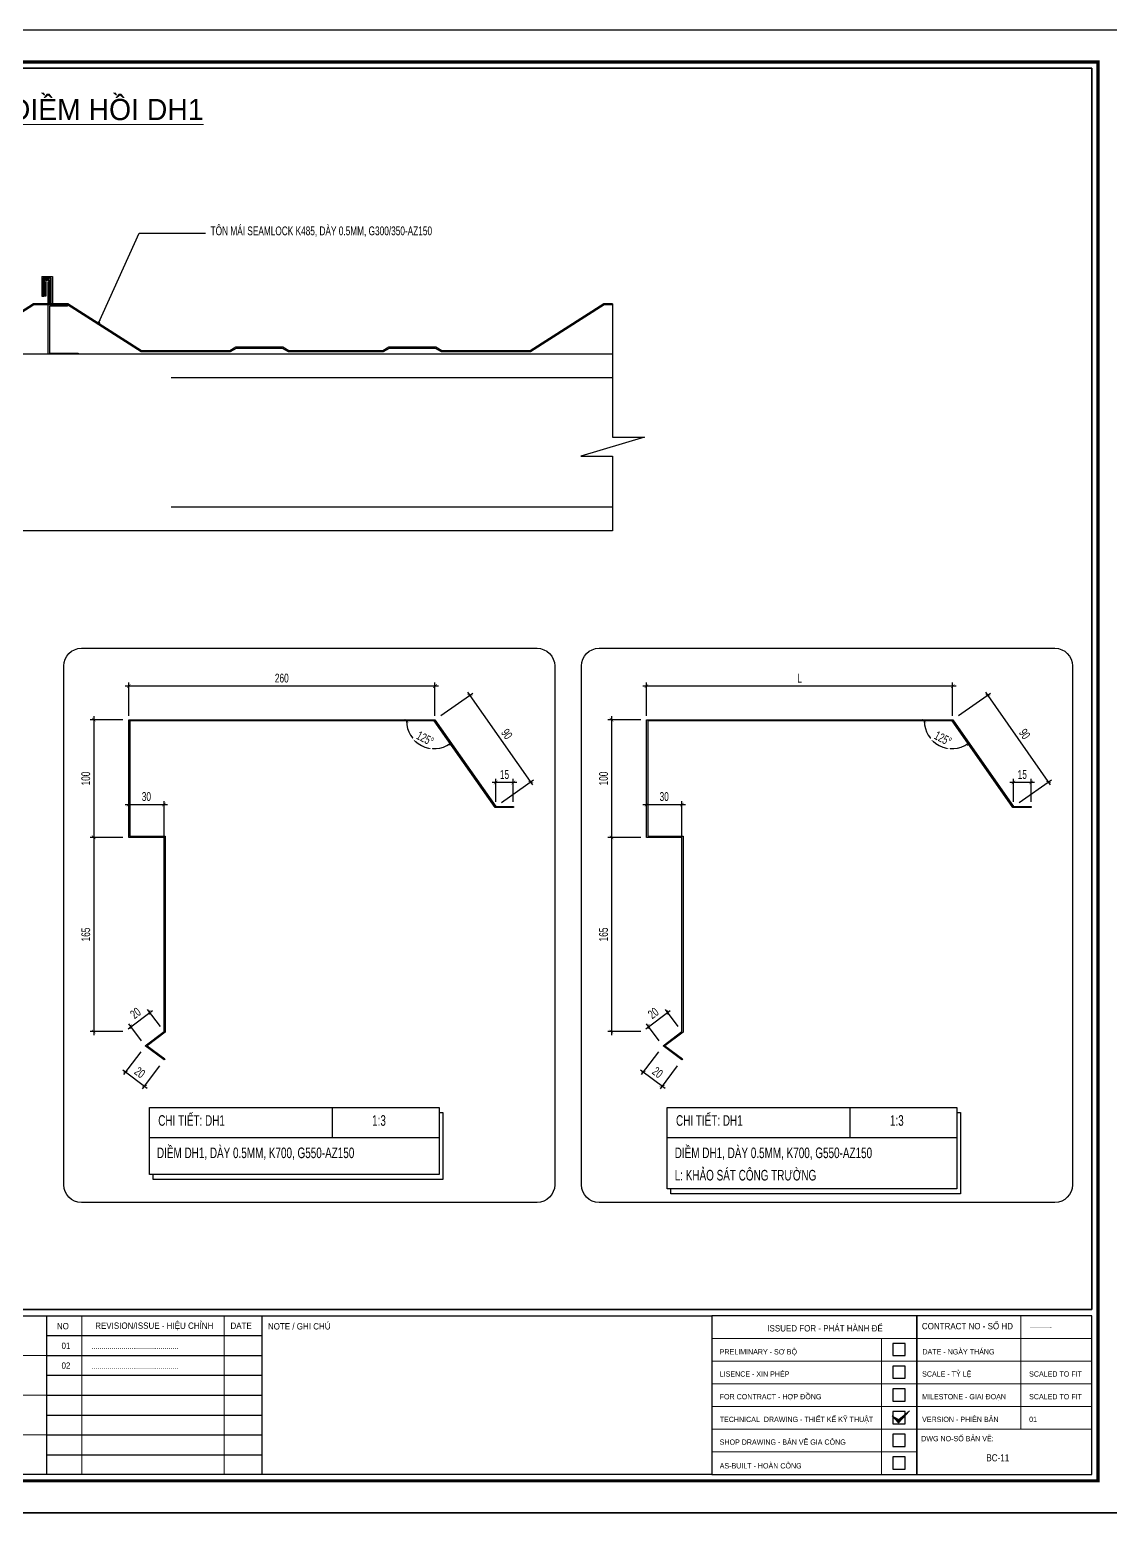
# Model space of a CAD drawing. Header units: inches. Extents: x 2 to 32666, y -5537 to 22.
# Drawn here: x 16928.9 to 17234.6, y -4128.8 to -3704.5 of the extents above; entities that cross this region are included whole.
import ezdxf
from ezdxf.enums import TextEntityAlignment as Align

# ---------------------------------------------------------------- set-up
doc = ezdxf.new("R2010")
doc.units = ezdxf.units.IN
doc.header["$MEASUREMENT"] = 0
doc.linetypes.add('HIDDEN', pattern=[0.375, 0.25, -0.125])
doc.layers.get('Defpoints').update_dxf_attribs({"lineweight": 9})
for name, color, linetype in [('1', 1, 'Continuous'), ('10H-khuat', 8, 'HIDDEN'), ('2', 2, 'Continuous'), ('251', 251, 'Continuous'), ('3', 3, 'Continuous'), ('6', 6, 'Continuous'), ('7', 7, 'Continuous'), ('8', 8, 'Continuous'), ('9', 9, 'Continuous'), ('BAO KHUNG', 31, 'Continuous'), ('DIM', 8, 'Continuous'), ('Fast RSQ_A2 Frame$0$Khung ten', 4, 'Continuous'), ('FLAT BAR', 1, 'Continuous'), ('NET IN', 3, 'Continuous')]:
    doc.layers.add(name, color=color, linetype=linetype)
for name, color, linetype, lineweight in [('_TEXT', 3, 'Continuous', 13), ('DETAIL$0$S-Dim', 8, 'Continuous', 20), ('DETAIL$0$S-Hatch', 8, 'Continuous', 13), ('S-Hatch', 8, 'Continuous', 9)]:
    doc.layers.add(name, color=color, linetype=linetype, lineweight=lineweight)
doc.layers.add('Cover text', color=7, linetype='Continuous', true_color=0x52370f)
doc.styles.add('ST1', font='vnshx.shx', dxfattribs={"width": 0.7})
doc.styles.add('ST1H', font='vnshxh.shx', dxfattribs={"width": 0.7})
doc.styles.add('ST3', font='VHAVANB.TTF')
doc.styles.get("Standard").update_dxf_attribs({"font": 'arial.ttf'})
doc.styles.add('STYLE2', font='VHAVAN.TTF')
doc.styles.add('TIEU DE', font='Vharialn.ttf')
doc.dimstyles.new('3', dxfattribs={"dimtxt": 2.5, "dimasz": 1, "dimexe": 1, "dimexo": 0, "dimgap": 1, "dimtad": 1, "dimdec": 0, "dimlfac": 3, "dimzin": 0, "dimdsep": 46, "dimtxsty": 'ST1', "dimblk": 'ARCHTICK', "dimcen": 1, "dimdle": 1, "dimclrd": 8, "dimclre": 8, "dimclrt": 3, "dimadec": 0, "dimazin": 0, "dimtfac": 1, "dimtdec": 0, "dimtix": 1, "dimtofl": 0, "dimtmove": 1, "dimatfit": 3, "dimldrblk": 'DOT', "dimfxl": 0.18, "dimtfill": 1, "dimtolj": 1, "dimtzin": 0, "dimlwd": -1, "dimlwe": -1, "dimarcsym": 2})

# ---------------------------------------------------------------- blocks, each defined once
blk = doc.blocks.new('DETAIL$0$MARK')
at = {"layer": 'DETAIL$0$S-Hatch', "linetype": 'Continuous'}
h = blk.add_hatch(dxfattribs=at)
h.set_pattern_fill('ANSI31', color=256, scale=50, style=0)
h.paths.add_polyline_path([(1667850, -1156933), (1667909, -1156997), (1668012, -1156885), (1667913, -1156967)])
at = {"layer": 'DETAIL$0$S-Dim', "linetype": 'Continuous'}
blk.add_lwpolyline([(1667850, -1156933), (1667909, -1156997), (1668012, -1156885), (1667913, -1156967), (1667850, -1156933)], dxfattribs=at)
blk = doc.blocks.new('kt kien truc 1')
at = {"layer": '2', "color": 157, "linetype": 'Continuous'}
blk.add_lwpolyline([(0, 420), (594, 420), (594, 0), (0, 0)], close=True, dxfattribs=at)
at = {"layer": '251', "linetype": 'Continuous'}
for p, q in [((285.8, 50.19), (346.77, 50.19)), ((285.8, 44.56), (346.77, 44.56)), ((285.8, 38.94), (346.77, 38.94)), ((285.8, 33.31), (346.77, 33.31)), ((285.8, 27.69), (346.77, 27.69)), ((285.8, 22.06), (346.77, 22.06)), ((285.8, 16.44), (346.77, 16.44))]:
    blk.add_line(p, q, dxfattribs=at)
at = {"layer": '7', "color": 147, "linetype": 'Continuous'}
blk.add_lwpolyline([(12.33, 57.61), (581.67, 57.61), (581.67, 409.19), (12.33, 409.19)], close=True, dxfattribs=at)
at = {"layer": 'BAO KHUNG', "color": 7}
blk.add_line((346.77, 10.81), (346.77, 55.81), dxfattribs=at)
at = {"layer": 'BAO KHUNG', "color": 167, "linetype": 'Continuous', "const_width": 0.871}
blk.add_lwpolyline([(10.59, 9.07), (583.41, 9.07), (583.41, 410.93), (10.59, 410.93)], close=True, dxfattribs=at)
at = {"layer": 'BAO KHUNG', "color": 7}
for points in [[(144.95, 55.81), (285.8, 55.81), (285.8, 10.81), (144.95, 10.81)], [(211.89, 55.81), (474.14, 55.81), (474.14, 10.81), (211.89, 10.81)], [(474.14, 10.81), (532.16, 10.81), (532.16, 55.81), (474.14, 55.81)], [(532.16, 10.81), (581.67, 10.81), (581.67, 55.81), (532.16, 55.81)]]:
    blk.add_lwpolyline(points, close=True, dxfattribs=at)
at = {"layer": 'Fast RSQ_A2 Frame$0$Khung ten', "color": 7, "ltscale": 1000}
for points in [[(525.34, 44.51), (528.78, 44.51), (528.78, 47.96), (525.34, 47.96)], [(525.34, 38.09), (528.78, 38.09), (528.78, 41.53), (525.34, 41.53)], [(525.34, 31.66), (528.78, 31.66), (528.78, 35.1), (525.34, 35.1)], [(525.34, 25.23), (528.78, 25.23), (528.78, 28.67), (525.34, 28.67)], [(525.34, 18.8), (528.78, 18.8), (528.78, 22.24), (525.34, 22.24)], [(525.34, 12.37), (528.78, 12.37), (528.78, 15.81), (525.34, 15.81)]]:
    blk.add_lwpolyline(points, close=True, dxfattribs=at)
at = {"layer": 'S-Hatch'}
for p, q in [((295.73, 55.81), (295.73, 10.81)), ((336.07, 55.81), (336.07, 10.81)), ((561.54, 55.81), (561.54, 23.67)), ((474.14, 49.38), (532.16, 49.38)), ((522.13, 10.81), (522.13, 49.38)), ((532.16, 49.38), (581.67, 49.38)), ((285.8, 44.56), (213.95, 44.56)), ((474.14, 42.95), (532.16, 42.95)), ((532.16, 42.95), (581.67, 42.95)), ((474.14, 36.52), (532.16, 36.52)), ((532.16, 36.52), (581.67, 36.52)), ((285.8, 33.31), (213.95, 33.31)), ((474.14, 30.1), (532.16, 30.1)), ((532.16, 30.1), (581.67, 30.1)), ((285.8, 22.06), (213.95, 22.06)), ((474.14, 23.67), (532.16, 23.67)), ((532.16, 23.67), (581.67, 23.67)), ((474.14, 17.24), (532.16, 17.24))]:
    blk.add_line(p, q, dxfattribs=at)
at = {"layer": 'DETAIL$0$S-Dim', "linetype": 'Continuous', "xscale": 0.02999999999301508, "yscale": 0.02999999999301508, "zscale": 0.02999999999301508}
blk.add_blockref('DETAIL$0$MARK', (-49510.32, 34735.43), dxfattribs=at)
at = {"layer": 'BAO KHUNG', "color": 7, "linetype": 'Continuous', "width": 0.9}
for s, p in [('NO', (290.4, 52.88)), ('REVISION/ISSUE - HIỆU CHỈNH', (316.27, 53)), ('DATE', (340.86, 52.99)), ('01', (291.27, 47.31)), ('02', (291.27, 41.69))]:
    blk.add_text(s, height=1.8, dxfattribs=at).set_placement(p, align=Align.MIDDLE_CENTER)
for s, p in [('NOTE / GHI CHÚ', (348.44, 51.92)), ('CONTRACT NO - SỐ HD', (533.57, 51.98))]:
    blk.add_text(s, height=1.8, dxfattribs=at).set_placement(p)
blk.add_text('ISSUED FOR - PHÁT HÀNH ĐỂ ', height=1.8, dxfattribs=at).set_placement((506.46, 51.36), align=Align.CENTER)
at = {"layer": 'BAO KHUNG', "color": 109, "linetype": 'Continuous', "style": 'STYLE2', "width": 0.8}
blk.add_text('...........', height=1.5, dxfattribs=at).set_placement((564.21, 52.44))
at = {"layer": 'Cover text', "linetype": 'Continuous', "style": 'STYLE2', "width": 0.8}
for s, p in [('PRELIMINARY - S¥ Bé', (476.33, 44.85)), ('date - NGµY TH¸NG', (533.72, 44.85)), ('............................................', (298.6, 46.4)), ('............................................', (298.6, 40.78)), ('LISENCE - XIN PHÐP', (476.33, 38.57)), ('scale - tû lÖ', (533.63, 38.57)), ('scaled to fit', (563.92, 38.57)), ('FOR CONTRACT - HîP §åNG', (476.33, 32.14)), ('MILESTONE - GIAI §O¹N', (533.63, 32.14)), ('scaled to fit', (563.92, 32.14)), ('TECHNICAL  DRAWING - THIÕT KÕ Kü THUËT', (476.33, 25.71)), ('VERSION - PHI£N B¶N', (533.63, 25.71)), ('01', (563.92, 25.71)), ('SHOP DRAWING - B¶N VÏ GIA C¤NG', (476.33, 19.28)), ('%%u%%udwg no-sè b¶n vÏ:', (533.38, 20.26)), ('AS-BUILT - HOµN C¤NG', (476.33, 12.56))]:
    blk.add_text(s, height=1.5, dxfattribs=at).set_placement(p)
at = {"layer": 'Cover text', "ltscale": 0.5, "style": 'TIEU DE'}
for tag, p in [('TENBANVE', (45.93, 14.6)), ('STT', (555.05, 15.58))]:
    blk.add_attdef(tag, text='', height=2, dxfattribs=at).set_placement(p, align=Align.MIDDLE_CENTER)
blk = doc.blocks.new('_ArchTick')
at = {"color": 0, "linetype": 'ByBlock', "const_width": 0.15}
blk.add_lwpolyline([(-0.5, -0.5), (0.5, 0.5)], dxfattribs=at)
blk = doc.blocks.new('_Dot')
at = {"color": 0, "linetype": 'ByBlock', "lineweight": -2}
blk.add_line((-0.5, 0), (-1, 0), dxfattribs=at)
at = {"color": 0, "linetype": 'ByBlock', "const_width": 0.5}
blk.add_lwpolyline([(-0.25, 0, 1), (0.25, 0, 1)], format="xyb", close=True, dxfattribs=at)
blk = doc.blocks.new('*D6404')
at = {"layer": '1', "color": 8, "linetype": 'Continuous', "transparency": 16777216}
for p, q in [((17066.68, -3917.67), (17059.68, -3917.67)), ((17060.68, -3923.13), (17060.68, -3916.67)), ((17065.68, -3923.13), (17065.68, -3916.67))]:
    blk.add_line(p, q, dxfattribs=at)
at = {"layer": 'Defpoints', "color": 0, "transparency": 16777216}
for p in [(17060.68, -3923.13), (17065.68, -3923.13)]:
    blk.add_point(p, dxfattribs=at)
at = {"layer": '1', "color": 8, "transparency": 16777216, "rotation": 180}
blk.add_blockref('_ArchTick', (17060.68, -3917.67), dxfattribs=at)
at = {"layer": '1', "color": 8, "transparency": 16777216}
blk.add_blockref('_ArchTick', (17065.68, -3917.67), dxfattribs=at)
at = {"layer": '1', "color": 3, "transparency": 16777216, "insert": (17063.18, -3915.42), "char_height": 2.5, "attachment_point": 5, "style": 'ST1', "bg_fill": 3, "box_fill_scale": 1.25, "bg_fill_color": 256, "bg_fill_true_color": 13158600, "bg_fill_transparency": 0}
blk.add_mtext('\\A1;15', dxfattribs=at)
at = {"layer": 'Defpoints', "color": 0, "transparency": 16777216}
blk.add_point((17060.68, -3917.67), dxfattribs=at)
blk = doc.blocks.new('*D6405')
at = {"layer": '1', "color": 8, "linetype": 'Continuous', "transparency": 16777216}
for p, q in [((17045.12, -3898.73), (17054.21, -3892.37)), ((17071.17, -3918.33), (17052.82, -3892.12)), ((17062.33, -3923.3), (17071.42, -3916.94))]:
    blk.add_line(p, q, dxfattribs=at)
at = {"layer": 'Defpoints', "color": 0, "transparency": 16777216}
for p in [(17053.39, -3892.94), (17045.12, -3898.73), (17062.33, -3923.3)]:
    blk.add_point(p, dxfattribs=at)
at = {"layer": '1', "color": 8, "transparency": 16777216}
for p, rotation in [((17053.39, -3892.94), 124.9999999999802), ((17070.6, -3917.51), 304.9999999999802)]:
    blk.add_blockref('_ArchTick', p, dxfattribs=dict(at, rotation=rotation))
at = {"layer": '1', "color": 3, "transparency": 16777216, "insert": (17063.84, -3903.94), "char_height": 2.5, "attachment_point": 5, "rotation": 305, "style": 'ST1', "bg_fill": 3, "box_fill_scale": 1.25, "bg_fill_color": 256, "bg_fill_true_color": 13158600, "bg_fill_transparency": 0}
blk.add_mtext('\\A1;90', dxfattribs=at)
blk = doc.blocks.new('*D6406')
at = {"layer": '1', "color": 8, "linetype": 'Continuous', "transparency": 16777216}
for p, q in [((17044.48, -3890.36), (16955.81, -3890.36)), ((16956.81, -3898.81), (16956.81, -3889.36)), ((17043.48, -3898.81), (17043.48, -3889.36))]:
    blk.add_line(p, q, dxfattribs=at)
at = {"layer": 'Defpoints', "color": 0, "transparency": 16777216}
for p in [(16956.81, -3890.36), (16956.81, -3898.81), (17043.48, -3898.81)]:
    blk.add_point(p, dxfattribs=at)
at = {"layer": '1', "color": 8, "transparency": 16777216, "rotation": 180}
blk.add_blockref('_ArchTick', (16956.81, -3890.36), dxfattribs=at)
at = {"layer": '1', "color": 8, "transparency": 16777216}
blk.add_blockref('_ArchTick', (17043.48, -3890.36), dxfattribs=at)
at = {"layer": '1', "color": 3, "transparency": 16777216, "insert": (17000.14, -3888.11), "char_height": 2.5, "attachment_point": 5, "style": 'ST1', "bg_fill": 3, "box_fill_scale": 1.25, "bg_fill_color": 256, "bg_fill_true_color": 13158600, "bg_fill_transparency": 0}
blk.add_mtext('\\A1;260', dxfattribs=at)
blk = doc.blocks.new('*D6407')
at = {"layer": '1', "color": 8, "linetype": 'Continuous', "transparency": 16777216}
for p, q in [((16946.9, -3898.88), (16946.9, -3934.22)), ((16955.17, -3899.88), (16945.9, -3899.88)), ((16955.17, -3933.22), (16945.9, -3933.22))]:
    blk.add_line(p, q, dxfattribs=at)
at = {"layer": 'Defpoints', "color": 0, "transparency": 16777216}
for p in [(16955.17, -3899.88), (16946.9, -3933.22), (16955.17, -3933.22)]:
    blk.add_point(p, dxfattribs=at)
at = {"layer": '1', "color": 8, "transparency": 16777216}
for p, rotation in [((16946.9, -3899.88), 90), ((16946.9, -3933.22), 270)]:
    blk.add_blockref('_ArchTick', p, dxfattribs=dict(at, rotation=rotation))
at = {"layer": '1', "color": 3, "transparency": 16777216, "insert": (16944.65, -3916.55), "char_height": 2.5, "attachment_point": 5, "rotation": 90, "style": 'ST1', "bg_fill": 3, "box_fill_scale": 1.25, "bg_fill_color": 256, "bg_fill_true_color": 13158600, "bg_fill_transparency": 0}
blk.add_mtext('\\A1;100', dxfattribs=at)
blk = doc.blocks.new('*D6408')
at = {"layer": '1', "color": 8, "linetype": 'Continuous', "transparency": 16777216}
for p, q in [((16955.17, -3933.22), (16945.9, -3933.22)), ((16946.9, -3932.22), (16946.9, -3989.22)), ((16955.17, -3988.22), (16945.9, -3988.22))]:
    blk.add_line(p, q, dxfattribs=at)
at = {"layer": 'Defpoints', "color": 0, "transparency": 16777216}
for p in [(16955.17, -3933.22), (16946.9, -3988.22), (16955.17, -3988.22)]:
    blk.add_point(p, dxfattribs=at)
at = {"layer": '1', "color": 8, "transparency": 16777216}
for p, rotation in [((16946.9, -3933.22), 90), ((16946.9, -3988.22), 270)]:
    blk.add_blockref('_ArchTick', p, dxfattribs=dict(at, rotation=rotation))
at = {"layer": '1', "color": 3, "transparency": 16777216, "insert": (16944.65, -3960.72), "char_height": 2.5, "attachment_point": 5, "rotation": 90, "style": 'ST1', "bg_fill": 3, "box_fill_scale": 1.25, "bg_fill_color": 256, "bg_fill_true_color": 13158600, "bg_fill_transparency": 0}
blk.add_mtext('\\A1;165', dxfattribs=at)
blk = doc.blocks.new('*D6409')
at = {"layer": '1', "color": 8, "linetype": 'Continuous', "transparency": 16777216}
for p, q in [((16955.81, -3923.92), (16967.81, -3923.92)), ((16956.81, -3933.22), (16956.81, -3922.92)), ((16966.81, -3933.22), (16966.81, -3922.92))]:
    blk.add_line(p, q, dxfattribs=at)
at = {"layer": 'Defpoints', "color": 0, "transparency": 16777216}
for p in [(16966.81, -3923.92), (16956.81, -3933.22), (16966.81, -3933.22)]:
    blk.add_point(p, dxfattribs=at)
at = {"layer": '1', "color": 8, "transparency": 16777216, "rotation": 180}
blk.add_blockref('_ArchTick', (16956.81, -3923.92), dxfattribs=at)
at = {"layer": '1', "color": 8, "transparency": 16777216}
blk.add_blockref('_ArchTick', (16966.81, -3923.92), dxfattribs=at)
at = {"layer": '1', "color": 3, "transparency": 16777216, "insert": (16961.81, -3921.67), "char_height": 2.5, "attachment_point": 5, "style": 'ST1', "bg_fill": 3, "box_fill_scale": 1.25, "bg_fill_color": 256, "bg_fill_true_color": 13158600, "bg_fill_transparency": 0}
blk.add_mtext('\\A1;30', dxfattribs=at)
blk = doc.blocks.new('*D6410')
at = {"layer": '1', "color": 8, "linetype": 'Continuous', "transparency": 16777216}
for p, q in [((16956.62, -3987.41), (16963.55, -3982.21)), ((16965.77, -3986.83), (16962.15, -3982.01)), ((16960.43, -3990.83), (16956.82, -3986.01))]:
    blk.add_line(p, q, dxfattribs=at)
at = {"layer": 'Defpoints', "color": 0, "transparency": 16777216}
for p in [(16965.77, -3986.83), (16960.43, -3990.83)]:
    blk.add_point(p, dxfattribs=at)
at = {"layer": '1', "color": 8, "transparency": 16777216}
for p, rotation in [((16962.75, -3982.81), 36.91161017789709), ((16957.42, -3986.81), 216.911610177897)]:
    blk.add_blockref('_ArchTick', p, dxfattribs=dict(at, rotation=rotation))
at = {"layer": '1', "color": 3, "transparency": 16777216, "insert": (16958.73, -3983.01), "char_height": 2.5, "attachment_point": 5, "rotation": 36.9116, "style": 'ST1', "bg_fill": 3, "box_fill_scale": 1.25, "bg_fill_color": 256, "bg_fill_true_color": 13158600, "bg_fill_transparency": 0}
blk.add_mtext('\\A1;20', dxfattribs=at)
at = {"layer": 'Defpoints', "color": 0, "transparency": 16777216}
blk.add_point((16962.75, -3982.81), dxfattribs=at)
blk = doc.blocks.new('*D6411')
at = {"layer": '1', "color": 8, "linetype": 'Continuous', "transparency": 16777216}
for p, q in [((16960.19, -3993.94), (16955.32, -4000.42)), ((16955.12, -3999.02), (16962.05, -4004.22)), ((16965.52, -3997.94), (16960.65, -4004.42))]:
    blk.add_line(p, q, dxfattribs=at)
at = {"layer": 'Defpoints', "color": 0, "transparency": 16777216}
for p in [(16960.19, -3993.94), (16965.52, -3997.94)]:
    blk.add_point(p, dxfattribs=at)
at = {"layer": '1', "color": 8, "transparency": 16777216}
for p, rotation in [((16955.92, -3999.62), 143.0883898220904), ((16961.25, -4003.62), 323.0883898220904)]:
    blk.add_blockref('_ArchTick', p, dxfattribs=dict(at, rotation=rotation))
at = {"layer": '1', "color": 3, "transparency": 16777216, "insert": (16959.94, -3999.82), "char_height": 2.5, "attachment_point": 5, "rotation": 323.0884, "style": 'ST1', "bg_fill": 3, "box_fill_scale": 1.25, "bg_fill_color": 256, "bg_fill_true_color": 13158600, "bg_fill_transparency": 0}
blk.add_mtext('\\A1;20', dxfattribs=at)
at = {"layer": 'Defpoints', "color": 0, "transparency": 16777216}
blk.add_point((16961.25, -4003.62), dxfattribs=at)
blk = doc.blocks.new('*D6412')
at = {"layer": '1', "color": 8, "linetype": 'Continuous', "transparency": 16777216}
blk.add_arc((17043.3, -3900.22), 7.86, 180, 305, dxfattribs=at)
at = {"layer": 'Defpoints', "color": 0, "transparency": 16777216}
for p in [(16957.14, -3900.22), (17060.51, -3924.79)]:
    blk.add_point(p, dxfattribs=at)
at = {"layer": '1', "color": 8, "transparency": 16777216}
for p, rotation in [((17035.44, -3900.22), 90.0000000000005), ((17047.81, -3906.66), 35.00000000000004)]:
    blk.add_blockref('_ArchTick', p, dxfattribs=dict(at, rotation=rotation))
at = {"layer": '1', "color": 3, "transparency": 16777216, "insert": (17040.71, -3905.2), "char_height": 2.5, "attachment_point": 5, "rotation": 332.5, "style": 'ST1', "bg_fill": 3, "box_fill_scale": 1.25, "bg_fill_color": 256, "bg_fill_true_color": 13158600, "bg_fill_transparency": 0}
blk.add_mtext('\\A1;125°', dxfattribs=at)
at = {"layer": 'Defpoints', "color": 0, "transparency": 16777216}
for p in [(17043.3, -3900.22), (17043.3, -3900.22), (17037.43, -3905.44)]:
    blk.add_point(p, dxfattribs=at)
blk = doc.blocks.new('*D6417')
at = {"layer": '1', "color": 8, "linetype": 'Continuous', "transparency": 16777216}
for p, q in [((17213.25, -3917.67), (17206.25, -3917.67)), ((17207.25, -3923.13), (17207.25, -3916.67)), ((17212.25, -3923.13), (17212.25, -3916.67))]:
    blk.add_line(p, q, dxfattribs=at)
at = {"layer": 'Defpoints', "color": 0, "transparency": 16777216}
for p in [(17207.25, -3923.13), (17212.25, -3923.13)]:
    blk.add_point(p, dxfattribs=at)
at = {"layer": '1', "color": 8, "transparency": 16777216, "rotation": 180}
blk.add_blockref('_ArchTick', (17207.25, -3917.67), dxfattribs=at)
at = {"layer": '1', "color": 8, "transparency": 16777216}
blk.add_blockref('_ArchTick', (17212.25, -3917.67), dxfattribs=at)
at = {"layer": '1', "color": 3, "transparency": 16777216, "insert": (17209.75, -3915.42), "char_height": 2.5, "attachment_point": 5, "style": 'ST1', "bg_fill": 3, "box_fill_scale": 1.25, "bg_fill_color": 256, "bg_fill_true_color": 13158600, "bg_fill_transparency": 0}
blk.add_mtext('\\A1;15', dxfattribs=at)
at = {"layer": 'Defpoints', "color": 0, "transparency": 16777216}
blk.add_point((17207.25, -3917.67), dxfattribs=at)
blk = doc.blocks.new('*D6418')
at = {"layer": '1', "color": 8, "linetype": 'Continuous', "transparency": 16777216}
for p, q in [((17191.69, -3898.73), (17200.78, -3892.37)), ((17217.74, -3918.33), (17199.39, -3892.12)), ((17208.9, -3923.3), (17217.99, -3916.94))]:
    blk.add_line(p, q, dxfattribs=at)
at = {"layer": 'Defpoints', "color": 0, "transparency": 16777216}
for p in [(17199.96, -3892.94), (17191.69, -3898.73), (17208.9, -3923.3)]:
    blk.add_point(p, dxfattribs=at)
at = {"layer": '1', "color": 8, "transparency": 16777216}
for p, rotation in [((17199.96, -3892.94), 124.9999999999802), ((17217.17, -3917.51), 304.9999999999802)]:
    blk.add_blockref('_ArchTick', p, dxfattribs=dict(at, rotation=rotation))
at = {"layer": '1', "color": 3, "transparency": 16777216, "insert": (17210.41, -3903.94), "char_height": 2.5, "attachment_point": 5, "rotation": 305, "style": 'ST1', "bg_fill": 3, "box_fill_scale": 1.25, "bg_fill_color": 256, "bg_fill_true_color": 13158600, "bg_fill_transparency": 0}
blk.add_mtext('\\A1;90', dxfattribs=at)
blk = doc.blocks.new('*D6419')
at = {"layer": '1', "color": 8, "linetype": 'Continuous', "transparency": 16777216}
for p, q in [((17191.04, -3890.36), (17102.38, -3890.36)), ((17103.38, -3898.81), (17103.38, -3889.36)), ((17190.04, -3898.81), (17190.04, -3889.36))]:
    blk.add_line(p, q, dxfattribs=at)
at = {"layer": 'Defpoints', "color": 0, "transparency": 16777216}
for p in [(17103.38, -3890.36), (17103.38, -3898.81), (17190.04, -3898.81)]:
    blk.add_point(p, dxfattribs=at)
at = {"layer": '1', "color": 8, "transparency": 16777216, "rotation": 180}
blk.add_blockref('_ArchTick', (17103.38, -3890.36), dxfattribs=at)
at = {"layer": '1', "color": 8, "transparency": 16777216}
blk.add_blockref('_ArchTick', (17190.04, -3890.36), dxfattribs=at)
at = {"layer": '1', "color": 3, "transparency": 16777216, "insert": (17146.71, -3888.11), "char_height": 2.5, "attachment_point": 5, "style": 'ST1', "bg_fill": 3, "box_fill_scale": 1.25, "bg_fill_color": 256, "bg_fill_true_color": 13158600, "bg_fill_transparency": 0}
blk.add_mtext('\\A1;L', dxfattribs=at)
blk = doc.blocks.new('*D6420')
at = {"layer": '1', "color": 8, "linetype": 'Continuous', "transparency": 16777216}
for p, q in [((17093.47, -3898.88), (17093.47, -3934.22)), ((17101.74, -3899.88), (17092.47, -3899.88)), ((17101.74, -3933.22), (17092.47, -3933.22))]:
    blk.add_line(p, q, dxfattribs=at)
at = {"layer": 'Defpoints', "color": 0, "transparency": 16777216}
for p in [(17101.74, -3899.88), (17093.47, -3933.22), (17101.74, -3933.22)]:
    blk.add_point(p, dxfattribs=at)
at = {"layer": '1', "color": 8, "transparency": 16777216}
for p, rotation in [((17093.47, -3899.88), 90), ((17093.47, -3933.22), 270)]:
    blk.add_blockref('_ArchTick', p, dxfattribs=dict(at, rotation=rotation))
at = {"layer": '1', "color": 3, "transparency": 16777216, "insert": (17091.22, -3916.55), "char_height": 2.5, "attachment_point": 5, "rotation": 90, "style": 'ST1', "bg_fill": 3, "box_fill_scale": 1.25, "bg_fill_color": 256, "bg_fill_true_color": 13158600, "bg_fill_transparency": 0}
blk.add_mtext('\\A1;100', dxfattribs=at)
blk = doc.blocks.new('*D6421')
at = {"layer": '1', "color": 8, "linetype": 'Continuous', "transparency": 16777216}
for p, q in [((17101.74, -3933.22), (17092.47, -3933.22)), ((17093.47, -3932.22), (17093.47, -3989.22)), ((17101.74, -3988.22), (17092.47, -3988.22))]:
    blk.add_line(p, q, dxfattribs=at)
at = {"layer": 'Defpoints', "color": 0, "transparency": 16777216}
for p in [(17101.74, -3933.22), (17093.47, -3988.22), (17101.74, -3988.22)]:
    blk.add_point(p, dxfattribs=at)
at = {"layer": '1', "color": 8, "transparency": 16777216}
for p, rotation in [((17093.47, -3933.22), 90), ((17093.47, -3988.22), 270)]:
    blk.add_blockref('_ArchTick', p, dxfattribs=dict(at, rotation=rotation))
at = {"layer": '1', "color": 3, "transparency": 16777216, "insert": (17091.22, -3960.72), "char_height": 2.5, "attachment_point": 5, "rotation": 90, "style": 'ST1', "bg_fill": 3, "box_fill_scale": 1.25, "bg_fill_color": 256, "bg_fill_true_color": 13158600, "bg_fill_transparency": 0}
blk.add_mtext('\\A1;165', dxfattribs=at)
blk = doc.blocks.new('*D6413')
at = {"layer": '1', "color": 8, "linetype": 'Continuous', "transparency": 16777216}
for p, q in [((17102.38, -3923.92), (17114.38, -3923.92)), ((17103.38, -3933.22), (17103.38, -3922.92)), ((17113.38, -3933.22), (17113.38, -3922.92))]:
    blk.add_line(p, q, dxfattribs=at)
at = {"layer": 'Defpoints', "color": 0, "transparency": 16777216}
for p in [(17113.38, -3923.92), (17103.38, -3933.22), (17113.38, -3933.22)]:
    blk.add_point(p, dxfattribs=at)
at = {"layer": '1', "color": 8, "transparency": 16777216, "rotation": 180}
blk.add_blockref('_ArchTick', (17103.38, -3923.92), dxfattribs=at)
at = {"layer": '1', "color": 8, "transparency": 16777216}
blk.add_blockref('_ArchTick', (17113.38, -3923.92), dxfattribs=at)
at = {"layer": '1', "color": 3, "transparency": 16777216, "insert": (17108.38, -3921.67), "char_height": 2.5, "attachment_point": 5, "style": 'ST1', "bg_fill": 3, "box_fill_scale": 1.25, "bg_fill_color": 256, "bg_fill_true_color": 13158600, "bg_fill_transparency": 0}
blk.add_mtext('\\A1;30', dxfattribs=at)
blk = doc.blocks.new('*D6414')
at = {"layer": '1', "color": 8, "linetype": 'Continuous', "transparency": 16777216}
for p, q in [((17103.19, -3987.41), (17110.12, -3982.21)), ((17112.33, -3986.83), (17108.72, -3982.01)), ((17107, -3990.83), (17103.39, -3986.01))]:
    blk.add_line(p, q, dxfattribs=at)
at = {"layer": 'Defpoints', "color": 0, "transparency": 16777216}
for p in [(17112.33, -3986.83), (17107, -3990.83)]:
    blk.add_point(p, dxfattribs=at)
at = {"layer": '1', "color": 8, "transparency": 16777216}
for p, rotation in [((17109.32, -3982.81), 36.91161017789709), ((17103.99, -3986.81), 216.911610177897)]:
    blk.add_blockref('_ArchTick', p, dxfattribs=dict(at, rotation=rotation))
at = {"layer": '1', "color": 3, "transparency": 16777216, "insert": (17105.3, -3983.01), "char_height": 2.5, "attachment_point": 5, "rotation": 36.9116, "style": 'ST1', "bg_fill": 3, "box_fill_scale": 1.25, "bg_fill_color": 256, "bg_fill_true_color": 13158600, "bg_fill_transparency": 0}
blk.add_mtext('\\A1;20', dxfattribs=at)
at = {"layer": 'Defpoints', "color": 0, "transparency": 16777216}
blk.add_point((17109.32, -3982.81), dxfattribs=at)
blk = doc.blocks.new('*D6415')
at = {"layer": '1', "color": 8, "linetype": 'Continuous', "transparency": 16777216}
for p, q in [((17106.76, -3993.94), (17101.89, -4000.42)), ((17101.69, -3999.02), (17108.62, -4004.22)), ((17112.09, -3997.94), (17107.22, -4004.42))]:
    blk.add_line(p, q, dxfattribs=at)
at = {"layer": 'Defpoints', "color": 0, "transparency": 16777216}
for p in [(17106.76, -3993.94), (17112.09, -3997.94)]:
    blk.add_point(p, dxfattribs=at)
at = {"layer": '1', "color": 8, "transparency": 16777216}
for p, rotation in [((17102.49, -3999.62), 143.0883898220904), ((17107.82, -4003.62), 323.0883898220904)]:
    blk.add_blockref('_ArchTick', p, dxfattribs=dict(at, rotation=rotation))
at = {"layer": '1', "color": 3, "transparency": 16777216, "insert": (17106.51, -3999.82), "char_height": 2.5, "attachment_point": 5, "rotation": 323.0884, "style": 'ST1', "bg_fill": 3, "box_fill_scale": 1.25, "bg_fill_color": 256, "bg_fill_true_color": 13158600, "bg_fill_transparency": 0}
blk.add_mtext('\\A1;20', dxfattribs=at)
at = {"layer": 'Defpoints', "color": 0, "transparency": 16777216}
blk.add_point((17107.82, -4003.62), dxfattribs=at)
blk = doc.blocks.new('*D6416')
at = {"layer": '1', "color": 8, "linetype": 'Continuous', "transparency": 16777216}
blk.add_arc((17189.87, -3900.22), 7.86, 180, 305, dxfattribs=at)
at = {"layer": 'Defpoints', "color": 0, "transparency": 16777216}
for p in [(17103.71, -3900.22), (17207.08, -3924.79)]:
    blk.add_point(p, dxfattribs=at)
at = {"layer": '1', "color": 8, "transparency": 16777216}
for p, rotation in [((17182.01, -3900.22), 90.0000000000005), ((17194.38, -3906.66), 35.00000000000004)]:
    blk.add_blockref('_ArchTick', p, dxfattribs=dict(at, rotation=rotation))
at = {"layer": '1', "color": 3, "transparency": 16777216, "insert": (17187.28, -3905.2), "char_height": 2.5, "attachment_point": 5, "rotation": 332.5, "style": 'ST1', "bg_fill": 3, "box_fill_scale": 1.25, "bg_fill_color": 256, "bg_fill_true_color": 13158600, "bg_fill_transparency": 0}
blk.add_mtext('\\A1;125°', dxfattribs=at)
at = {"layer": 'Defpoints', "color": 0, "transparency": 16777216}
for p in [(17189.87, -3900.22), (17189.87, -3900.22), (17184, -3905.44)]:
    blk.add_point(p, dxfattribs=at)

msp = doc.modelspace()

# ---------------------------------------------------------------- linework, layer by layer
at = {"color": 9}
for p, q in [((17014.3815, -4009.7103), (17014.3815, -4018.3349)), ((17160.9499, -4009.7103), (17160.9499, -4018.3349))]:
    msp.add_line(p, q, dxfattribs=at)
at = {"ltscale": 500}
for points in [[(17093.786, -3796.3807), (16744.2303, -3796.3807)], [(17093.786, -3846.3807), (16902.1321, -3846.3807)]]:
    msp.add_lwpolyline(points, dxfattribs=at)
at = {"layer": '10H-khuat', "ltscale": 500}
for points in [[(17093.786, -3803.0474), (16744.2303, -3803.0474)], [(17093.786, -3839.7141), (16902.1321, -3839.7141)]]:
    msp.add_lwpolyline(points, dxfattribs=at)
at = {"layer": '3'}
for p, q in [((16932.249, -3774.3883), (16932.249, -3779.923)), ((16932.566, -3779.923), (16932.566, -3774.7216)), ((16932.8829, -3779.923), (16932.8829, -3775.0549)), ((16932.249, -3779.923), (16932.8829, -3779.923))]:
    msp.add_line(p, q, dxfattribs=at)
for points in [[(16932.566, -3774.7216), (16934.7167, -3774.7216), (16934.7167, -3782.0547), (16929.8622, -3782.0547), (16909.0289, -3795.388), (16884.0289, -3795.388), (16882.3622, -3794.388), (16869.0289, -3794.388), (16867.3622, -3795.388), (16840.6955, -3795.388), (16839.0289, -3794.388), (16825.6955, -3794.388), (16824.0289, -3795.388), (16799.0289, -3795.388), (16778.1955, -3782.0547), (16773.1955, -3782.0547), (16773.1955, -3773.7213), (16770.8969, -3773.7213), (16770.8969, -3779.5087)], [(16932.249, -3774.3883), (16935.1955, -3774.3883), (16935.1955, -3782.388), (16929.9598, -3782.388), (16909.1264, -3795.7213), (16883.9366, -3795.7213), (16882.2699, -3794.7213), (16869.1212, -3794.7213), (16867.4545, -3795.7213), (16840.6032, -3795.7213), (16838.9366, -3794.7213), (16825.7879, -3794.7213), (16824.1212, -3795.7213), (16798.9313, -3795.7213), (16778.098, -3782.388), (16772.8622, -3782.388), (16772.8622, -3774.0547), (16771.2303, -3774.0547), (16771.2303, -3779.5087)], [(17093.786, -3782.0547), (17091.286, -3782.0547), (17070.4526, -3795.388), (17045.4526, -3795.388), (17043.786, -3794.388), (17030.4526, -3794.388), (17028.786, -3795.388), (17002.1193, -3795.388), (17000.4526, -3794.388), (16987.1193, -3794.388), (16985.4526, -3795.388), (16960.4526, -3795.388), (16939.6193, -3782.0547), (16934.7167, -3782.0547), (16934.7167, -3774.7216), (16932.566, -3774.7216)], [(17093.786, -3782.388), (17091.3835, -3782.388), (17070.5502, -3795.7213), (17045.3603, -3795.7213), (17043.6936, -3794.7213), (17030.545, -3794.7213), (17028.8783, -3795.7213), (17002.027, -3795.7213), (17000.3603, -3794.7213), (16987.2116, -3794.7213), (16985.545, -3795.7213), (16960.3551, -3795.7213), (16939.5218, -3782.388), (16934.286, -3782.388), (16934.286, -3775.0549), (16932.8829, -3775.0549)]]:
    msp.add_lwpolyline(points, dxfattribs=at)
at = {"layer": '6'}
for points in [[(17065.6833, -3924.7902), (17060.5098, -3924.7902), (17043.3025, -3900.2157), (16957.1427, -3900.2157), (16957.1427, -3932.8823), (16967.1427, -3932.8823), (16967.1427, -3988.3822), (16962.0339, -3992.2195), (16967.0095, -3995.9569), (16966.8093, -3996.2234), (16961.4789, -3992.2195), (16966.8093, -3988.2157), (16966.8093, -3933.2157), (16956.8093, -3933.2157), (16956.8093, -3899.8823), (17043.476, -3899.8823), (17060.6833, -3924.4569), (17065.6833, -3924.4569)], [(17212.2517, -3924.7902), (17207.0782, -3924.7902), (17189.8709, -3900.2157), (17103.7111, -3900.2157), (17103.7111, -3932.8823), (17113.7111, -3932.8823), (17113.7111, -3988.3822), (17108.6023, -3992.2195), (17113.5779, -3995.9569), (17113.3777, -3996.2234), (17108.0473, -3992.2195), (17113.3777, -3988.2157), (17113.3777, -3933.2157), (17103.3777, -3933.2157), (17103.3777, -3899.8823), (17190.0444, -3899.8823), (17207.2517, -3924.4569), (17212.2517, -3924.4569)]]:
    msp.add_lwpolyline(points, close=True, dxfattribs=at)
at = {"layer": '8'}
msp.add_lwpolyline([(17093.786, -3782.0547), (17093.786, -3819.8513), (17102.7852, -3819.8513), (17084.7868, -3825.2508), (17093.786, -3825.2508), (17093.786, -3846.3807)], dxfattribs=at)
at = {"layer": '9'}
for points in [[(16943.3957, -3879.6647), (17072.3929, -3879.6647, -0.41421356), (17077.3929, -3884.6647), (17077.3929, -4031.6171, -0.41421356), (17072.3929, -4036.6171), (16943.3957, -4036.6171, -0.41421356), (16938.3957, -4031.6171), (16938.3957, -3884.6647, -0.41421356)], [(17089.9641, -3879.6647), (17218.9613, -3879.6647, -0.41421356), (17223.9613, -3884.6647), (17223.9613, -4031.6171, -0.41421356), (17218.9613, -4036.6171), (17089.9641, -4036.6171, -0.41421356), (17084.9641, -4031.6171), (17084.9641, -3884.6647, -0.41421356)]]:
    msp.add_lwpolyline(points, format="xyb", close=True, dxfattribs=at)
at = {"layer": 'DIM'}
msp.add_lwpolyline([(16660.1005, -3715.3349), (17229.4384, -3715.3349), (17229.4384, -4066.9148), (16660.1005, -4066.9148)], close=True, dxfattribs=at)
msp.add_lwpolyline([(16660.1005, -3715.3349), (17229.4384, -3715.3349), (17229.4384, -4066.9148), (16660.1005, -4066.9148)], close=True, dxfattribs=at)
at = {"layer": 'FLAT BAR'}
msp.add_lwpolyline([(16934.0091, -3776.0476, 2.09190943), (16933.3717, -3776.0476), (16933.3717, -3779.9299), (16933.0384, -3779.9299), (16933.0384, -3776.0476, -1.53369189), (16934.3424, -3776.0476), (16934.3424, -3782.388), (16939.5218, -3782.388), (16939.5218, -3782.7213), (16934.3424, -3782.7213), (16934.3424, -3796.0474), (16942.4997, -3796.0474), (16942.4997, -3796.3807), (16934.0091, -3796.3807)], format="xyb", close=True, dxfattribs=at)
at = {"layer": 'NET IN'}
msp.add_lwpolyline([(16647.7695, -4124.5249), (17241.7695, -4124.5249), (17241.7695, -4544.5249), (16647.7695, -4544.5249)], close=True, dxfattribs=at)

# ---------------------------------------------------------------- block references
at = {"layer": '3'}
msp.add_blockref('kt kien truc 1', (16647.7695, -4544.5249), dxfattribs=at)

# ---------------------------------------------------------------- texts
at = {"layer": '3', "style": 'ST1H', "width": 0.7}
for s, height, p in [('t«n m¸i seamlock k485, dµy 0.5mm, g300/350-az150', 2.5, (16979.9838, -3762.6779)), ('diÒm DH1, dµy 0.5mm, k700, g550-az150', 3, (16964.7992, -4024.0683)), ('diÒm DH1, dµy 0.5mm, k700, g550-az150', 3, (17111.3676, -4024.0683)), ('l: kh¶o s¸t c«ng tr\xadêng', 3, (17111.3676, -4030.4015))]:
    msp.add_text(s, height=height, dxfattribs=at).set_placement(p)
at = {"layer": '_TEXT', "style": 'ST3'}
msp.add_text('%%Uchi tiÕt diÒm håi dh1', height=6, dxfattribs=at).set_placement((16887.5, -3730.057))

# ---------------------------------------------------------------- leaders
at = {"layer": '1'}
msp.add_leader([(16948.2692, -3787.5906), (16959.8082, -3762.0779), (16978.5641, -3762.0779)], dimstyle='3', override={"dimgap": 1, "dimtad": 0}, dxfattribs=at)

# ---------------------------------------------------------------- next in the draw order: texts
at = {"layer": '3', "char_height": 3, "attachment_point": 4, "style": 'ST1H', "bg_fill": 2}
for insert in [(16965.1604, -4013.4248), (17111.7288, -4013.4248)]:
    msp.add_mtext('\\A1;CHI TIÕT: DH1', dxfattribs=dict(at, insert=insert))

# ---------------------------------------------------------------- next in the draw order: dimensions: what is measured, and where the dimension line sits
at = {"layer": '1'}
for p1, p2, distance, picture, middle in [((17065.6833, -3923.1331), (17060.6833, -3923.1331), -5.4618, '*D6404', (17063.1833, -3915.4214)), ((17212.2517, -3923.1331), (17207.2517, -3923.1331), -5.4618, '*D6417', (17209.7517, -3915.4214)), ((16960.1893, -3993.9364), (16965.5197, -3997.9403), -7.1068, '*D6411', (16959.9376, -3999.8216)), ((17106.7577, -3993.9364), (17112.0881, -3997.9403), -7.1068, '*D6415', (17106.506, -3999.8216))]:
    dim = msp.add_aligned_dim(p1=p1, p2=p2, distance=distance, dimstyle='3', dxfattribs=at)
    dim.commit()
    dim.dimension.update_dxf_attribs({"geometry": picture, "text_midpoint": middle})

# ---------------------------------------------------------------- next in the draw order: linework, layer by layer
at = {"color": 9}
for points in [[(16962.6908, -4009.7103), (17044.6678, -4009.7103), (17044.6678, -4028.6967), (16962.6908, -4028.6967)], [(16962.6908, -4009.7103), (17044.6678, -4009.7103), (17044.6678, -4018.3349), (16962.6908, -4018.3349)], [(17109.2592, -4009.7103), (17191.2362, -4009.7103), (17191.2362, -4032.768), (17109.2592, -4032.768)], [(17109.2592, -4009.7103), (17191.2362, -4009.7103), (17191.2362, -4018.3349), (17109.2592, -4018.3349)]]:
    msp.add_lwpolyline(points, close=True, dxfattribs=at)
for points in [[(17044.6678, -4011.1309), (17045.6904, -4011.1309), (17045.6904, -4030.1172), (16963.7134, -4030.1172), (16963.7134, -4028.6967)], [(17191.2362, -4011.1309), (17192.2588, -4011.1309), (17192.2588, -4034.1886), (17110.2818, -4034.1886), (17110.2818, -4032.768)]]:
    msp.add_lwpolyline(points, dxfattribs=at)

# ---------------------------------------------------------------- next in the draw order: dimensions: what is measured, and where the dimension line sits
at = {"layer": '1'}
for p1, p2, picture, middle in [((17062.3293, -3923.3043), (17045.122, -3898.7298), '*D6405', (17063.8384, -3903.9361)), ((17208.8977, -3923.3043), (17191.6904, -3898.7298), '*D6418', (17210.4068, -3903.9361))]:
    dim = msp.add_aligned_dim(p1=p1, p2=p2, distance=-10.0953, dimstyle='3', dxfattribs=at)
    dim.commit()
    dim.dimension.update_dxf_attribs({"geometry": picture, "text_midpoint": middle})

# ---------------------------------------------------------------- next in the draw order: texts
at = {"layer": '3', "char_height": 3, "attachment_point": 4, "style": 'ST1H', "bg_fill": 2}
for insert in [(17025.7056, -4013.4248), (17172.274, -4013.4248)]:
    msp.add_mtext('\\A1;1:3', dxfattribs=dict(at, insert=insert))

# ---------------------------------------------------------------- next in the draw order: dimensions: what is measured, and where the dimension line sits
at = {"layer": '1'}
dim = msp.add_aligned_dim(p1=(17043.476, -3898.8091), p2=(16956.8093, -3898.8091), distance=-8.447, dimstyle='3', dxfattribs=at)
dim.commit()
dim.dimension.update_dxf_attribs({"geometry": '*D6406', "text_midpoint": (17000.1427, -3888.1121)})
dim = msp.add_aligned_dim(p1=(17190.0444, -3898.8091), p2=(17103.3777, -3898.8091), distance=-8.447, text='L', dimstyle='3', dxfattribs=at)
dim.commit()
dim.dimension.update_dxf_attribs({"geometry": '*D6419', "text_midpoint": (17146.7111, -3888.1121)})

# ---------------------------------------------------------------- next in the draw order: dimensions: what is measured, and where the dimension line sits
for p1, p2, picture, middle in [((16955.167, -3899.8823), (16955.167, -3933.2157), '*D6407', (16944.655, -3916.549)), ((17101.7354, -3899.8823), (17101.7354, -3933.2157), '*D6420', (17091.2234, -3916.549))]:
    dim = msp.add_aligned_dim(p1=p1, p2=p2, distance=-8.262, dimstyle='3', dxfattribs=at)
    dim.commit()
    dim.dimension.update_dxf_attribs({"geometry": picture, "text_midpoint": middle})

# ---------------------------------------------------------------- next in the draw order: dimensions: what is measured, and where the dimension line sits
for p1, p2, picture, middle in [((16955.167, -3933.2157), (16955.167, -3988.2157), '*D6408', (16944.655, -3960.7157)), ((17101.7354, -3933.2157), (17101.7354, -3988.2157), '*D6421', (17091.2234, -3960.7157))]:
    dim = msp.add_aligned_dim(p1=p1, p2=p2, distance=-8.262, dimstyle='3', dxfattribs=at)
    dim.commit()
    dim.dimension.update_dxf_attribs({"geometry": picture, "text_midpoint": middle})

# ---------------------------------------------------------------- next in the draw order: dimensions: what is measured, and where the dimension line sits
for base, p1, p2, picture, middle in [((16966.8093, -3923.9248), (16956.8093, -3933.2157), (16966.8093, -3933.2157), '*D6409', (16961.8093, -3921.6748)), ((17113.3777, -3923.9248), (17103.3777, -3933.2157), (17113.3777, -3933.2157), '*D6413', (17108.3777, -3921.6748))]:
    dim = msp.add_linear_dim(base=base, p1=p1, p2=p2, dimstyle='3', dxfattribs=at)
    dim.commit()
    dim.dimension.update_dxf_attribs({"geometry": picture, "text_midpoint": middle})
for p1, p2, picture, middle in [((16960.4347, -3990.8294), (16965.7652, -3986.8255), '*D6410', (16958.7319, -3983.0122)), ((17107.0031, -3990.8294), (17112.3336, -3986.8255), '*D6414', (17105.3003, -3983.0122))]:
    dim = msp.add_aligned_dim(p1=p1, p2=p2, distance=5.023, dimstyle='3', dxfattribs=at)
    dim.commit()
    dim.dimension.update_dxf_attribs({"geometry": picture, "text_midpoint": middle})

# ---------------------------------------------------------------- next in the draw order: dimensions: what is measured, and where the dimension line sits
for base, line1, line2, picture, middle in [((17037.4276, -3905.4438), ((17060.5098, -3924.7902), (17043.3025, -3900.2157)), ((17043.3025, -3900.2157), (16957.1427, -3900.2157)), '*D6412', (17040.7101, -3905.1956)), ((17183.996, -3905.4438), ((17207.0782, -3924.7902), (17189.8709, -3900.2157)), ((17189.8709, -3900.2157), (17103.7111, -3900.2157)), '*D6416', (17187.2785, -3905.1956))]:
    dim = msp.add_angular_dim_2l(base=base, line1=line1, line2=line2, dimstyle='3', dxfattribs=at)
    dim.commit()
    dim.dimension.update_dxf_attribs({"geometry": picture, "text_midpoint": middle})

# ---------------------------------------------------------------- next in the draw order: linework, layer by layer
at = {"layer": 'DIM'}
msp.add_lwpolyline([(16660.1005, -3715.3349), (17229.4384, -3715.3349), (17229.4384, -4066.9148), (16660.1005, -4066.9148)], close=True, dxfattribs=at)
at = {"layer": 'NET IN'}
msp.add_lwpolyline([(16647.7695, -3704.5249), (17241.7695, -3704.5249), (17241.7695, -4124.5249), (16647.7695, -4124.5249)], close=True, dxfattribs=at)

# ---------------------------------------------------------------- next in the draw order: block references
at = {"layer": '3'}
ref = msp.add_blockref('kt kien truc 1', (16647.7695, -4124.5249), dxfattribs=at)
ref.add_attrib('STT', 'bc-11', dxfattribs={"ltscale": 0.5, "height": 2, "style": 'TIEU DE'}).set_placement((17202.8177, -4108.9455), align=Align.MIDDLE_CENTER)

doc.saveas('drawing.dxf')
